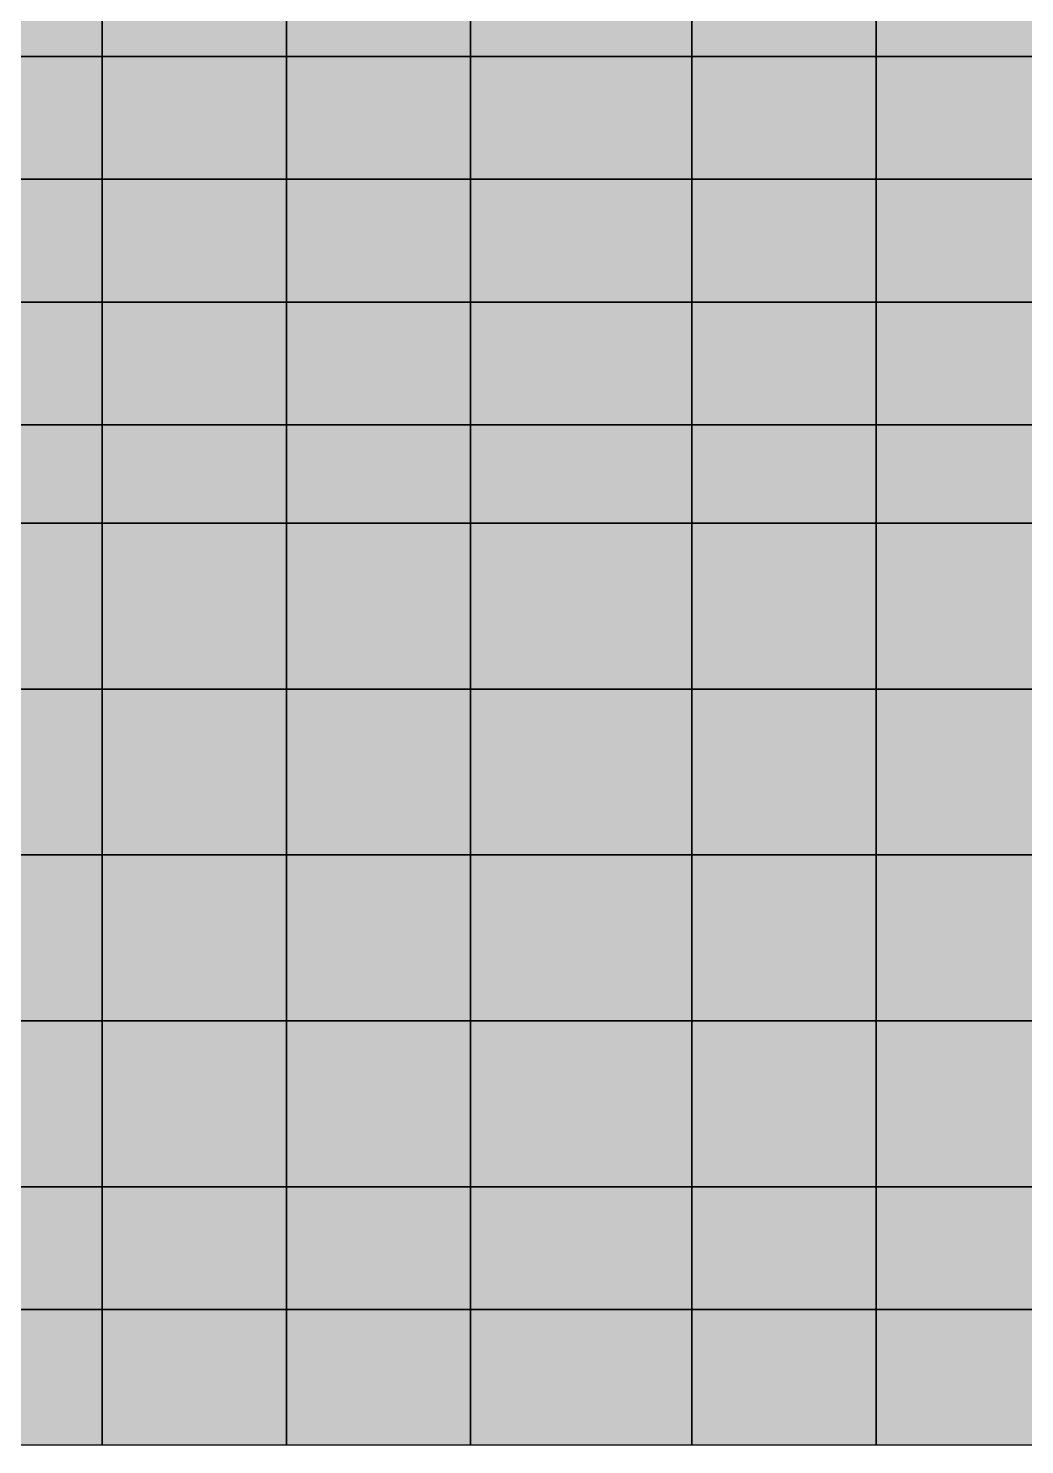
# Model space of a CAD drawing. Header units: inches. Extents: x -100 to 147, y -140 to 41.
# Drawn here: x 33.9 to 42.01, y -41.4 to -29.87 of the extents above; entities that cross this region are included whole.
import ezdxf

# ---------------------------------------------------------------- set-up
doc = ezdxf.new("R2010")
doc.units = ezdxf.units.IN
doc.header["$MEASUREMENT"] = 0
for name, color, linetype in [('Contour 1-01', 7, 'Continuous'), ('Contour 1-02', 7, 'Continuous'), ('Contour 1-03', 7, 'Continuous'), ('Contour 1-04', 7, 'Continuous'), ('Contour 1-05', 7, 'Continuous'), ('Contour 1-06', 7, 'Continuous'), ('Contour 1-07', 7, 'Continuous'), ('Contour 1-09', 7, 'Continuous'), ('Contour 1-10', 7, 'Continuous'), ('Mesh-Ag1', 7, 'Continuous'), ('Mesh-CDM(50%)_Ac1①', 7, 'Continuous'), ('Mesh-CDM(50%)_Acs', 7, 'Continuous'), ('Mesh-Dc1', 7, 'Continuous'), ('Mesh-Dg1', 7, 'Continuous'), ('Mesh-Ds1', 7, 'Continuous'), ('Mesh-MPC', 7, 'Continuous'), ('Mesh-SCP(30%)_Ac1①', 7, 'Continuous'), ('Mesh-SCP(30%)_Acs', 7, 'Continuous'), ('Undeformed Mesh-Ag1', 7, 'Continuous'), ('Undeformed Mesh-CDM(50%)_Ac1①', 7, 'Continuous'), ('Undeformed Mesh-CDM(50%)_Acs', 7, 'Continuous'), ('Undeformed Mesh-Dc1', 7, 'Continuous'), ('Undeformed Mesh-Dg1', 7, 'Continuous'), ('Undeformed Mesh-Ds1', 7, 'Continuous'), ('Undeformed Mesh-SCP(30%)_Ac1①', 7, 'Continuous'), ('Undeformed Mesh-SCP(30%)_Acs', 7, 'Continuous')]:
    doc.layers.add(name, color=color, linetype=linetype)

msp = doc.modelspace()

# ---------------------------------------------------------------- linework, layer by layer
at = {"color": 7, "true_color": 0xffffff, "transparency": 33554687}
for p, q in [((37.5, -30.1), (37.5, -30.1)), ((37.5, -31.1), (37.5, -31.1)), ((37.5, -32.1), (37.5, -32.1)), ((37.5, -33.1), (37.5, -33.1))]:
    msp.add_line(p, q, dxfattribs=at)
for points in [[(34.5, -28.5), (33.3, -28.5), (33.3, -30.1)], [(34.5, -28.5), (33.3, -30.1), (34.5, -30.1)], [(36, -28.5), (34.5, -28.5), (34.5, -30.1)], [(36, -28.5), (34.5, -30.1), (36, -30.1)], [(37.5, -28.5), (36, -28.5), (36, -30.1)], [(37.5, -28.5), (36, -30.1), (37.5, -30.1)], [(39.3, -28.5), (37.5, -28.5), (37.5, -30.1)], [(39.3, -28.5), (37.5, -30.1), (39.3, -30.1)], [(40.8, -28.5), (39.3, -28.5), (39.3, -30.1)], [(40.8, -28.5), (39.3, -30.1), (40.8, -30.1)], [(42.3, -28.5), (40.8, -28.5), (40.8, -30.1)], [(42.3, -28.5), (40.8, -30.1), (42.3, -30.1)], [(33.3, -31.1), (34.5, -31.1), (34.5, -30.1)], [(33.3, -31.1), (34.5, -30.1), (33.3, -30.1)], [(36, -31.1), (36, -30.1), (34.5, -30.1)], [(36, -31.1), (34.5, -30.1), (34.5, -31.1)], [(37.5, -31.1), (37.5, -30.1), (36, -30.1)], [(37.5, -31.1), (36, -30.1), (36, -31.1)], [(37.5, -30.1), (37.5, -31.1), (39.3, -31.1)], [(37.5, -30.1), (39.3, -31.1), (39.3, -30.1)], [(39.3, -31.1), (40.8, -31.1), (40.8, -30.1)], [(39.3, -31.1), (40.8, -30.1), (39.3, -30.1)], [(40.8, -31.1), (42.3, -31.1), (42.3, -30.1)], [(40.8, -31.1), (42.3, -30.1), (40.8, -30.1)], [(34.5, -31.1), (33.3, -31.1), (33.3, -32.1)], [(34.5, -31.1), (33.3, -32.1), (34.5, -32.1)], [(36, -31.1), (34.5, -31.1), (34.5, -32.1)], [(36, -31.1), (34.5, -32.1), (36, -32.1)], [(37.5, -31.1), (36, -31.1), (36, -32.1)], [(37.5, -31.1), (36, -32.1), (37.5, -32.1)], [(37.5, -31.1), (37.5, -32.1), (39.3, -32.1)], [(37.5, -31.1), (39.3, -32.1), (39.3, -31.1)], [(40.8, -31.1), (39.3, -31.1), (39.3, -32.1)], [(40.8, -31.1), (39.3, -32.1), (40.8, -32.1)], [(42.3, -31.1), (40.8, -31.1), (40.8, -32.1)], [(42.3, -31.1), (40.8, -32.1), (42.3, -32.1)], [(33.3, -33.1), (34.5, -33.1), (34.5, -32.1)], [(33.3, -33.1), (34.5, -32.1), (33.3, -32.1)], [(34.5, -33.1), (36, -33.1), (36, -32.1)], [(34.5, -33.1), (36, -32.1), (34.5, -32.1)], [(36, -33.1), (37.5, -33.1), (37.5, -32.1)], [(36, -33.1), (37.5, -32.1), (36, -32.1)], [(37.5, -33.1), (39.3, -33.1), (39.3, -32.1)], [(37.5, -33.1), (39.3, -32.1), (37.5, -32.1)], [(39.3, -33.1), (40.8, -33.1), (40.8, -32.1)], [(39.3, -33.1), (40.8, -32.1), (39.3, -32.1)], [(40.8, -33.1), (42.3, -33.1), (42.3, -32.1)], [(40.8, -33.1), (42.3, -32.1), (40.8, -32.1)], [(33.3, -33.9), (34.5, -33.9), (34.5, -33.1)], [(33.3, -33.9), (34.5, -33.1), (33.3, -33.1)], [(34.5, -33.9), (36, -33.9), (36, -33.1)], [(34.5, -33.9), (36, -33.1), (34.5, -33.1)], [(36, -33.9), (37.5, -33.9), (37.5, -33.1)], [(36, -33.9), (37.5, -33.1), (36, -33.1)], [(37.5, -33.9), (39.3, -33.9), (39.3, -33.1)], [(37.5, -33.9), (39.3, -33.1), (37.5, -33.1)], [(39.3, -33.9), (40.8, -33.9), (40.8, -33.1)], [(39.3, -33.9), (40.8, -33.1), (39.3, -33.1)], [(40.8, -33.9), (42.3, -33.9), (42.3, -33.1)], [(40.8, -33.9), (42.3, -33.1), (40.8, -33.1)], [(34.5, -35.25), (34.5, -33.9), (33.3, -33.9)], [(34.5, -35.25), (33.3, -33.9), (33.3, -35.25)], [(34.5, -35.25), (36, -35.25), (36, -33.9)], [(34.5, -35.25), (36, -33.9), (34.5, -33.9)], [(36, -35.25), (37.5, -35.25), (37.5, -33.9)], [(36, -35.25), (37.5, -33.9), (36, -33.9)], [(37.5, -35.25), (39.3, -35.25), (39.3, -33.9)], [(37.5, -35.25), (39.3, -33.9), (37.5, -33.9)], [(39.3, -35.25), (40.8, -35.25), (40.8, -33.9)], [(39.3, -35.25), (40.8, -33.9), (39.3, -33.9)], [(40.8, -33.9), (40.8, -35.25), (42.3, -35.25)], [(40.8, -33.9), (42.3, -35.25), (42.3, -33.9)], [(33.3, -36.6), (34.5, -36.6), (34.5, -35.25)], [(33.3, -36.6), (34.5, -35.25), (33.3, -35.25)], [(34.5, -36.6), (36, -36.6), (36, -35.25)], [(34.5, -36.6), (36, -35.25), (34.5, -35.25)], [(36, -36.6), (37.5, -36.6), (37.5, -35.25)], [(36, -36.6), (37.5, -35.25), (36, -35.25)], [(37.5, -36.6), (39.3, -36.6), (39.3, -35.25)], [(37.5, -36.6), (39.3, -35.25), (37.5, -35.25)], [(39.3, -36.6), (40.8, -36.6), (40.8, -35.25)], [(39.3, -36.6), (40.8, -35.25), (39.3, -35.25)], [(40.8, -36.6), (42.3, -36.6), (42.3, -35.25)], [(40.8, -36.6), (42.3, -35.25), (40.8, -35.25)], [(33.3, -36.6), (33.3, -37.95), (34.5, -37.95)], [(33.3, -36.6), (34.5, -37.95), (34.5, -36.6)], [(36, -37.95), (36, -36.6), (34.5, -36.6)], [(36, -37.95), (34.5, -36.6), (34.5, -37.95)], [(36, -37.95), (37.5, -37.95), (37.5, -36.6)], [(36, -37.95), (37.5, -36.6), (36, -36.6)], [(37.5, -37.95), (39.3, -37.95), (39.3, -36.6)], [(37.5, -37.95), (39.3, -36.6), (37.5, -36.6)], [(39.3, -37.95), (40.8, -37.95), (40.8, -36.6)], [(39.3, -37.95), (40.8, -36.6), (39.3, -36.6)], [(40.8, -36.6), (40.8, -37.95), (42.3, -37.95)], [(40.8, -36.6), (42.3, -37.95), (42.3, -36.6)], [(33.3, -39.3), (34.5, -39.3), (34.5, -37.95)], [(33.3, -39.3), (34.5, -37.95), (33.3, -37.95)], [(36, -39.3), (36, -37.95), (34.5, -37.95)], [(36, -39.3), (34.5, -37.95), (34.5, -39.3)], [(37.5, -37.95), (36, -37.95), (36, -39.3)], [(37.5, -37.95), (36, -39.3), (37.5, -39.3)], [(37.5, -39.3), (39.3, -39.3), (39.3, -37.95)], [(37.5, -39.3), (39.3, -37.95), (37.5, -37.95)], [(39.3, -39.3), (40.8, -39.3), (40.8, -37.95)], [(39.3, -39.3), (40.8, -37.95), (39.3, -37.95)], [(42.3, -37.95), (40.8, -37.95), (40.8, -39.3)], [(42.3, -37.95), (40.8, -39.3), (42.3, -39.3)], [(34.5, -39.3), (33.3, -39.3), (33.3, -40.3)], [(34.5, -39.3), (33.3, -40.3), (34.5, -40.3)], [(36, -40.3), (36, -39.3), (34.5, -39.3)], [(36, -40.3), (34.5, -39.3), (34.5, -40.3)], [(36, -40.3), (37.5, -40.3), (37.5, -39.3)], [(36, -40.3), (37.5, -39.3), (36, -39.3)], [(39.3, -39.3), (37.5, -39.3), (37.5, -40.3)], [(39.3, -39.3), (37.5, -40.3), (39.3, -40.3)], [(40.8, -39.3), (39.3, -39.3), (39.3, -40.3)], [(40.8, -39.3), (39.3, -40.3), (40.8, -40.3)], [(40.8, -40.3), (42.3, -40.3), (42.3, -39.3)], [(40.8, -40.3), (42.3, -39.3), (40.8, -39.3)], [(34.5, -41.4), (34.5, -40.3), (33.3, -40.3)], [(34.5, -41.4), (33.3, -40.3), (33.3, -41.4)], [(36, -41.4), (36, -40.3), (34.5, -40.3)], [(36, -41.4), (34.5, -40.3), (34.5, -41.4)], [(37.5, -40.3), (36, -40.3), (36, -41.4)], [(37.5, -40.3), (36, -41.4), (37.5, -41.4)], [(37.5, -40.3), (37.5, -41.4), (39.3, -41.4)], [(37.5, -40.3), (39.3, -41.4), (39.3, -40.3)], [(40.8, -40.3), (39.3, -40.3), (39.3, -41.4)], [(40.8, -40.3), (39.3, -41.4), (40.8, -41.4)], [(42.3, -40.3), (40.8, -40.3), (40.8, -41.4)], [(42.3, -40.3), (40.8, -41.4), (42.3, -41.4)]]:
    msp.add_solid(points, dxfattribs=at)
at = {"layer": 'Contour 1-01', "color": 5, "true_color": 0x0000ff}
for points in [[(34.5, -28.5), (33.3, -28.5), (33.3, -30.1)], [(34.5, -28.5), (33.3, -30.1), (34.5, -30.1)], [(36, -28.5), (34.5, -28.5), (34.5, -30.1)], [(36, -28.5), (34.5, -30.1), (36, -30.1)], [(37.5, -28.5), (36, -28.5), (36, -30.1)], [(37.5, -28.5), (36, -30.1), (37.5, -30.1)], [(42.3, -28.5), (40.8, -28.5), (40.8, -30.1)], [(42.3, -28.5), (40.8, -30.1), (42.3, -30.1)], [(33.3, -31.1), (34.5, -31.1), (34.5, -30.1)], [(33.3, -31.1), (34.5, -30.1), (33.3, -30.1)], [(36, -31.1), (36, -30.1), (34.5, -30.1)], [(36, -31.1), (34.5, -30.1), (34.5, -31.1)], [(37.5, -31.1), (37.5, -30.1), (36, -30.1)], [(37.5, -31.1), (36, -30.1), (36, -31.1)], [(34.5, -31.1), (33.3, -31.1), (33.3, -32.1)], [(34.5, -31.1), (33.3, -32.1), (34.5, -32.1)], [(36, -31.1), (34.5, -31.1), (34.5, -32.1)], [(36, -31.1), (34.5, -32.1), (36, -32.1)], [(37.5, -31.1), (36, -31.1), (36, -32.1)], [(37.5, -31.1), (36, -32.1), (37.5, -32.1)], [(33.3, -33.1), (34.5, -33.1), (34.5, -32.1)], [(33.3, -33.1), (34.5, -32.1), (33.3, -32.1)], [(34.5, -33.1), (36, -33.1), (36, -32.1)], [(34.5, -33.1), (36, -32.1), (34.5, -32.1)], [(36, -33.1), (37.5, -33.1), (37.5, -32.1)], [(36, -33.1), (37.5, -32.1), (36, -32.1)], [(36, -35.25), (37.5, -35.25), (37.5, -33.9)], [(36, -35.25), (37.5, -33.9), (36, -33.9)], [(37.5, -35.25), (39.3, -35.25), (39.3, -33.9)], [(37.5, -35.25), (39.3, -33.9), (37.5, -33.9)], [(33.3, -36.6), (34.5, -36.6), (34.5, -35.25)], [(33.3, -36.6), (34.5, -35.25), (33.3, -35.25)], [(34.5, -36.6), (36, -36.6), (36, -35.25)], [(34.5, -36.6), (36, -35.25), (34.5, -35.25)], [(36, -36.6), (37.5, -36.6), (37.5, -35.25)], [(36, -36.6), (37.5, -35.25), (36, -35.25)], [(37.5, -36.6), (39.3, -36.6), (39.3, -35.25)], [(37.5, -36.6), (39.3, -35.25), (37.5, -35.25)], [(33.3, -36.6), (33.3, -37.95), (34.5, -37.95)], [(33.3, -36.6), (34.5, -37.95), (34.5, -36.6)], [(36, -37.95), (36, -36.6), (34.5, -36.6)], [(36, -37.95), (34.5, -36.6), (34.5, -37.95)], [(36, -37.95), (37.5, -37.95), (37.5, -36.6)], [(36, -37.95), (37.5, -36.6), (36, -36.6)], [(37.5, -37.95), (39.3, -37.95), (39.3, -36.6)], [(37.5, -37.95), (39.3, -36.6), (37.5, -36.6)], [(39.3, -37.95), (40.8, -37.95), (40.8, -36.6)], [(39.3, -37.95), (40.8, -36.6), (39.3, -36.6)], [(33.3, -39.3), (34.5, -39.3), (34.5, -37.95)], [(33.3, -39.3), (34.5, -37.95), (33.3, -37.95)], [(36, -39.3), (36, -37.95), (34.5, -37.95)], [(36, -39.3), (34.5, -37.95), (34.5, -39.3)], [(37.5, -37.95), (36, -37.95), (36, -39.3)], [(37.5, -37.95), (36, -39.3), (37.5, -39.3)], [(37.5, -39.3), (39.3, -39.3), (39.3, -37.95)], [(37.5, -39.3), (39.3, -37.95), (37.5, -37.95)], [(39.3, -39.3), (40.8, -39.3), (40.8, -37.95)], [(39.3, -39.3), (40.8, -37.95), (39.3, -37.95)]]:
    msp.add_solid(points, dxfattribs=at)
at = {"layer": 'Contour 1-02', "color": 150, "true_color": 0x0071ff}
for points in [[(40.8, -28.5), (39.3, -28.5), (39.3, -30.1)], [(40.8, -28.5), (39.3, -30.1), (40.8, -30.1)], [(39.3, -31.1), (40.8, -31.1), (40.8, -30.1)], [(39.3, -31.1), (40.8, -30.1), (39.3, -30.1)], [(40.8, -31.1), (42.3, -31.1), (42.3, -30.1)], [(40.8, -31.1), (42.3, -30.1), (40.8, -30.1)], [(34.5, -35.25), (36, -35.25), (36, -33.9)], [(34.5, -35.25), (36, -33.9), (34.5, -33.9)], [(40.8, -33.9), (40.8, -35.25), (42.3, -35.25)], [(40.8, -33.9), (42.3, -35.25), (42.3, -33.9)], [(39.3, -36.6), (40.8, -36.6), (40.8, -35.25)], [(39.3, -36.6), (40.8, -35.25), (39.3, -35.25)], [(40.8, -36.6), (42.3, -36.6), (42.3, -35.25)], [(40.8, -36.6), (42.3, -35.25), (40.8, -35.25)], [(40.8, -36.6), (40.8, -37.95), (42.3, -37.95)], [(40.8, -36.6), (42.3, -37.95), (42.3, -36.6)], [(42.3, -37.95), (40.8, -37.95), (40.8, -39.3)], [(42.3, -37.95), (40.8, -39.3), (42.3, -39.3)]]:
    msp.add_solid(points, dxfattribs=at)
at = {"layer": 'Contour 1-03', "color": 4, "true_color": 0x00e2ff}
for points in [[(34.5, -35.25), (34.5, -33.9), (33.3, -33.9)], [(34.5, -35.25), (33.3, -33.9), (33.3, -35.25)], [(39.3, -35.25), (40.8, -35.25), (40.8, -33.9)], [(39.3, -35.25), (40.8, -33.9), (39.3, -33.9)], [(34.5, -39.3), (33.3, -39.3), (33.3, -40.3)], [(34.5, -39.3), (33.3, -40.3), (34.5, -40.3)], [(36, -40.3), (36, -39.3), (34.5, -39.3)], [(36, -40.3), (34.5, -39.3), (34.5, -40.3)], [(36, -40.3), (37.5, -40.3), (37.5, -39.3)], [(36, -40.3), (37.5, -39.3), (36, -39.3)], [(39.3, -39.3), (37.5, -39.3), (37.5, -40.3)], [(39.3, -39.3), (37.5, -40.3), (39.3, -40.3)], [(40.8, -39.3), (39.3, -39.3), (39.3, -40.3)], [(40.8, -39.3), (39.3, -40.3), (40.8, -40.3)], [(40.8, -40.3), (42.3, -40.3), (42.3, -39.3)], [(40.8, -40.3), (42.3, -39.3), (40.8, -39.3)], [(34.5, -41.4), (34.5, -40.3), (33.3, -40.3)], [(34.5, -41.4), (33.3, -40.3), (33.3, -41.4)]]:
    msp.add_solid(points, dxfattribs=at)
at = {"layer": 'Contour 1-04', "color": 120, "true_color": 0x00ffaa}
for points in [[(37.5, -30.1), (37.5, -31.1), (39.3, -31.1)], [(37.5, -30.1), (39.3, -31.1), (39.3, -30.1)], [(37.5, -31.1), (37.5, -32.1), (39.3, -32.1)], [(37.5, -31.1), (39.3, -32.1), (39.3, -31.1)], [(40.8, -31.1), (39.3, -31.1), (39.3, -32.1)], [(40.8, -31.1), (39.3, -32.1), (40.8, -32.1)], [(36, -41.4), (36, -40.3), (34.5, -40.3)], [(36, -41.4), (34.5, -40.3), (34.5, -41.4)], [(37.5, -40.3), (36, -40.3), (36, -41.4)], [(37.5, -40.3), (36, -41.4), (37.5, -41.4)], [(37.5, -40.3), (37.5, -41.4), (39.3, -41.4)], [(37.5, -40.3), (39.3, -41.4), (39.3, -40.3)], [(40.8, -40.3), (39.3, -40.3), (39.3, -41.4)], [(40.8, -40.3), (39.3, -41.4), (40.8, -41.4)], [(42.3, -40.3), (40.8, -40.3), (40.8, -41.4)], [(42.3, -40.3), (40.8, -41.4), (42.3, -41.4)]]:
    msp.add_solid(points, dxfattribs=at)
at = {"layer": 'Contour 1-05', "color": 100, "true_color": 0x00ff38}
for points in [[(39.3, -28.5), (37.5, -28.5), (37.5, -30.1)], [(39.3, -28.5), (37.5, -30.1), (39.3, -30.1)], [(40.8, -33.9), (42.3, -33.9), (42.3, -33.1)], [(40.8, -33.9), (42.3, -33.1), (40.8, -33.1)]]:
    msp.add_solid(points, dxfattribs=at)
at = {"layer": 'Contour 1-06', "color": 80, "true_color": 0x38ff00}
for points in [[(42.3, -31.1), (40.8, -31.1), (40.8, -32.1)], [(42.3, -31.1), (40.8, -32.1), (42.3, -32.1)]]:
    msp.add_solid(points, dxfattribs=at)
at = {"layer": 'Contour 1-07', "color": 60, "true_color": 0xa9ff00}
for points in [[(37.5, -33.1), (39.3, -33.1), (39.3, -32.1)], [(37.5, -33.1), (39.3, -32.1), (37.5, -32.1)]]:
    msp.add_solid(points, dxfattribs=at)
at = {"layer": 'Contour 1-09', "color": 30, "true_color": 0xff7100}
for points in [[(40.8, -33.1), (42.3, -33.1), (42.3, -32.1)], [(40.8, -33.1), (42.3, -32.1), (40.8, -32.1)]]:
    msp.add_solid(points, dxfattribs=at)
at = {"layer": 'Contour 1-10', "color": 1, "true_color": 0xff0000}
for points in [[(39.3, -33.1), (40.8, -33.1), (40.8, -32.1)], [(39.3, -33.1), (40.8, -32.1), (39.3, -32.1)], [(33.3, -33.9), (34.5, -33.9), (34.5, -33.1)], [(33.3, -33.9), (34.5, -33.1), (33.3, -33.1)], [(34.5, -33.9), (36, -33.9), (36, -33.1)], [(34.5, -33.9), (36, -33.1), (34.5, -33.1)], [(36, -33.9), (37.5, -33.9), (37.5, -33.1)], [(36, -33.9), (37.5, -33.1), (36, -33.1)], [(37.5, -33.9), (39.3, -33.9), (39.3, -33.1)], [(37.5, -33.9), (39.3, -33.1), (37.5, -33.1)], [(39.3, -33.9), (40.8, -33.9), (40.8, -33.1)], [(39.3, -33.9), (40.8, -33.1), (39.3, -33.1)]]:
    msp.add_solid(points, dxfattribs=at)
at = {"layer": 'Mesh-Ag1', "color": 18, "true_color": 0x000000, "transparency": 33554559}
for p, q in [((34.5, -33.1), (33.3, -33.1)), ((34.5, -33.9), (34.5, -33.1)), ((36, -33.1), (34.5, -33.1)), ((34.5, -33.1), (34.5, -33.9)), ((36, -33.9), (36, -33.1)), ((37.5, -33.1), (36, -33.1)), ((36, -33.1), (36, -33.9)), ((37.5, -33.9), (37.5, -33.1)), ((39.3, -33.1), (37.5, -33.1)), ((37.5, -33.1), (37.5, -33.9)), ((39.3, -33.9), (39.3, -33.1)), ((40.8, -33.1), (39.3, -33.1)), ((39.3, -33.1), (39.3, -33.9)), ((40.8, -33.9), (40.8, -33.1)), ((42.3, -33.1), (40.8, -33.1)), ((40.8, -33.1), (40.8, -33.9)), ((33.3, -33.9), (34.5, -33.9)), ((34.5, -33.9), (36, -33.9)), ((36, -33.9), (37.5, -33.9)), ((37.5, -33.9), (39.3, -33.9)), ((39.3, -33.9), (40.8, -33.9)), ((40.8, -33.9), (42.3, -33.9))]:
    msp.add_line(p, q, dxfattribs=at)
at = {"layer": 'Mesh-CDM(50%)_Ac1①', "color": 18, "true_color": 0x000000, "transparency": 33554559}
for p, q in [((34.5, -30.1), (34.5, -28.5)), ((34.5, -28.5), (34.5, -30.1)), ((36, -30.1), (36, -28.5)), ((36, -28.5), (36, -30.1)), ((37.5, -30.1), (37.5, -28.5)), ((33.3, -30.1), (34.5, -30.1)), ((34.5, -30.1), (36, -30.1)), ((36, -30.1), (37.5, -30.1))]:
    msp.add_line(p, q, dxfattribs=at)
at = {"layer": 'Mesh-CDM(50%)_Acs', "color": 18, "true_color": 0x000000, "transparency": 33554559}
for p, q in [((34.5, -30.1), (33.3, -30.1)), ((34.5, -31.1), (34.5, -30.1)), ((36, -30.1), (34.5, -30.1)), ((34.5, -30.1), (34.5, -31.1)), ((36, -31.1), (36, -30.1)), ((37.5, -30.1), (36, -30.1)), ((36, -30.1), (36, -31.1)), ((37.5, -31.1), (37.5, -30.1)), ((34.5, -31.1), (33.3, -31.1)), ((33.3, -31.1), (34.5, -31.1)), ((34.5, -32.1), (34.5, -31.1)), ((36, -31.1), (34.5, -31.1)), ((34.5, -31.1), (34.5, -32.1)), ((34.5, -31.1), (36, -31.1)), ((36, -32.1), (36, -31.1)), ((37.5, -31.1), (36, -31.1)), ((36, -31.1), (36, -32.1)), ((36, -31.1), (37.5, -31.1)), ((37.5, -32.1), (37.5, -31.1)), ((34.5, -32.1), (33.3, -32.1)), ((33.3, -32.1), (34.5, -32.1)), ((34.5, -33.1), (34.5, -32.1)), ((36, -32.1), (34.5, -32.1)), ((34.5, -32.1), (34.5, -33.1)), ((34.5, -32.1), (36, -32.1)), ((36, -33.1), (36, -32.1)), ((37.5, -32.1), (36, -32.1)), ((36, -32.1), (36, -33.1)), ((36, -32.1), (37.5, -32.1)), ((37.5, -33.1), (37.5, -32.1)), ((33.3, -33.1), (34.5, -33.1)), ((34.5, -33.1), (36, -33.1)), ((36, -33.1), (37.5, -33.1))]:
    msp.add_line(p, q, dxfattribs=at)
at = {"layer": 'Mesh-Dc1', "color": 18, "true_color": 0x000000, "transparency": 33554559}
for p, q in [((34.5, -33.9), (33.3, -33.9)), ((34.5, -35.25), (34.5, -33.9)), ((36, -33.9), (34.5, -33.9)), ((34.5, -33.9), (34.5, -35.25)), ((36, -35.25), (36, -33.9)), ((37.5, -33.9), (36, -33.9)), ((36, -33.9), (36, -35.25)), ((37.5, -35.25), (37.5, -33.9)), ((39.3, -33.9), (37.5, -33.9)), ((37.5, -33.9), (37.5, -35.25)), ((39.3, -35.25), (39.3, -33.9)), ((40.8, -33.9), (39.3, -33.9)), ((39.3, -33.9), (39.3, -35.25)), ((40.8, -35.25), (40.8, -33.9)), ((40.8, -33.9), (40.8, -35.25)), ((42.3, -33.9), (40.8, -33.9)), ((34.5, -35.25), (33.3, -35.25)), ((33.3, -35.25), (34.5, -35.25)), ((34.5, -36.6), (34.5, -35.25)), ((36, -35.25), (34.5, -35.25)), ((34.5, -35.25), (34.5, -36.6)), ((34.5, -35.25), (36, -35.25)), ((36, -36.6), (36, -35.25)), ((37.5, -35.25), (36, -35.25)), ((36, -35.25), (36, -36.6)), ((36, -35.25), (37.5, -35.25)), ((37.5, -36.6), (37.5, -35.25)), ((39.3, -35.25), (37.5, -35.25)), ((37.5, -35.25), (37.5, -36.6)), ((37.5, -35.25), (39.3, -35.25)), ((39.3, -36.6), (39.3, -35.25)), ((40.8, -35.25), (39.3, -35.25)), ((39.3, -35.25), (39.3, -36.6)), ((39.3, -35.25), (40.8, -35.25)), ((40.8, -36.6), (40.8, -35.25)), ((42.3, -35.25), (40.8, -35.25)), ((40.8, -35.25), (40.8, -36.6)), ((40.8, -35.25), (42.3, -35.25)), ((34.5, -36.6), (33.3, -36.6)), ((33.3, -36.6), (34.5, -36.6)), ((34.5, -37.95), (34.5, -36.6)), ((36, -36.6), (34.5, -36.6)), ((34.5, -36.6), (34.5, -37.95)), ((34.5, -36.6), (36, -36.6)), ((36, -37.95), (36, -36.6)), ((37.5, -36.6), (36, -36.6)), ((36, -36.6), (36, -37.95)), ((36, -36.6), (37.5, -36.6)), ((37.5, -37.95), (37.5, -36.6)), ((39.3, -36.6), (37.5, -36.6)), ((37.5, -36.6), (37.5, -37.95)), ((37.5, -36.6), (39.3, -36.6)), ((39.3, -37.95), (39.3, -36.6)), ((40.8, -36.6), (39.3, -36.6)), ((39.3, -36.6), (39.3, -37.95)), ((39.3, -36.6), (40.8, -36.6)), ((40.8, -37.95), (40.8, -36.6)), ((40.8, -36.6), (42.3, -36.6)), ((40.8, -36.6), (40.8, -37.95)), ((42.3, -36.6), (40.8, -36.6)), ((34.5, -37.95), (33.3, -37.95)), ((33.3, -37.95), (34.5, -37.95)), ((34.5, -39.3), (34.5, -37.95)), ((34.5, -37.95), (36, -37.95)), ((36, -37.95), (34.5, -37.95)), ((34.5, -37.95), (34.5, -39.3)), ((36, -39.3), (36, -37.95)), ((37.5, -37.95), (36, -37.95)), ((36, -37.95), (36, -39.3)), ((36, -37.95), (37.5, -37.95)), ((37.5, -39.3), (37.5, -37.95)), ((39.3, -37.95), (37.5, -37.95)), ((37.5, -37.95), (37.5, -39.3)), ((37.5, -37.95), (39.3, -37.95)), ((39.3, -39.3), (39.3, -37.95)), ((40.8, -37.95), (39.3, -37.95)), ((39.3, -37.95), (39.3, -39.3)), ((39.3, -37.95), (40.8, -37.95)), ((40.8, -39.3), (40.8, -37.95)), ((42.3, -37.95), (40.8, -37.95)), ((40.8, -37.95), (40.8, -39.3)), ((40.8, -37.95), (42.3, -37.95)), ((33.3, -39.3), (34.5, -39.3)), ((34.5, -39.3), (36, -39.3)), ((36, -39.3), (37.5, -39.3)), ((37.5, -39.3), (39.3, -39.3)), ((39.3, -39.3), (40.8, -39.3)), ((40.8, -39.3), (42.3, -39.3))]:
    msp.add_line(p, q, dxfattribs=at)
at = {"layer": 'Mesh-Dg1', "color": 18, "true_color": 0x000000, "transparency": 33554559}
for p, q in [((34.5, -40.3), (33.3, -40.3)), ((34.5, -41.4), (34.5, -40.3)), ((36, -40.3), (34.5, -40.3)), ((34.5, -40.3), (34.5, -41.4)), ((36, -41.4), (36, -40.3)), ((37.5, -40.3), (36, -40.3)), ((36, -40.3), (36, -41.4)), ((37.5, -41.4), (37.5, -40.3)), ((37.5, -40.3), (37.5, -41.4)), ((39.3, -40.3), (37.5, -40.3)), ((39.3, -41.4), (39.3, -40.3)), ((40.8, -40.3), (39.3, -40.3)), ((39.3, -40.3), (39.3, -41.4)), ((40.8, -41.4), (40.8, -40.3)), ((42.3, -40.3), (40.8, -40.3)), ((40.8, -40.3), (40.8, -41.4)), ((33.3, -41.4), (34.5, -41.4)), ((34.5, -41.4), (36, -41.4)), ((36, -41.4), (37.5, -41.4)), ((37.5, -41.4), (39.3, -41.4)), ((39.3, -41.4), (40.8, -41.4)), ((40.8, -41.4), (42.3, -41.4))]:
    msp.add_line(p, q, dxfattribs=at)
at = {"layer": 'Mesh-Ds1', "color": 18, "true_color": 0x000000, "transparency": 33554559}
for p, q in [((34.5, -39.3), (33.3, -39.3)), ((34.5, -40.3), (34.5, -39.3)), ((36, -39.3), (34.5, -39.3)), ((34.5, -39.3), (34.5, -40.3)), ((36, -40.3), (36, -39.3)), ((37.5, -39.3), (36, -39.3)), ((36, -39.3), (36, -40.3)), ((37.5, -40.3), (37.5, -39.3)), ((39.3, -39.3), (37.5, -39.3)), ((37.5, -39.3), (37.5, -40.3)), ((39.3, -40.3), (39.3, -39.3)), ((40.8, -39.3), (39.3, -39.3)), ((39.3, -39.3), (39.3, -40.3)), ((40.8, -40.3), (40.8, -39.3)), ((42.3, -39.3), (40.8, -39.3)), ((40.8, -39.3), (40.8, -40.3)), ((33.3, -40.3), (34.5, -40.3)), ((34.5, -40.3), (36, -40.3)), ((36, -40.3), (37.5, -40.3)), ((37.5, -40.3), (39.3, -40.3)), ((39.3, -40.3), (40.8, -40.3)), ((40.8, -40.3), (42.3, -40.3))]:
    msp.add_line(p, q, dxfattribs=at)
at = {"layer": 'Mesh-MPC', "color": 18, "true_color": 0x000000, "transparency": 33554559}
for p, q in [((37.5, -30.1), (37.5, -30.1)), ((37.5, -31.1), (37.5, -31.1)), ((37.5, -32.1), (37.5, -32.1)), ((37.5, -33.1), (37.5, -33.1))]:
    msp.add_line(p, q, dxfattribs=at)
at = {"layer": 'Mesh-SCP(30%)_Ac1①', "color": 18, "true_color": 0x000000, "transparency": 33554559}
for p, q in [((37.5, -28.5), (37.5, -30.1)), ((39.3, -30.1), (39.3, -28.5)), ((39.3, -28.5), (39.3, -30.1)), ((40.8, -30.1), (40.8, -28.5)), ((40.8, -28.5), (40.8, -30.1)), ((37.5, -30.1), (39.3, -30.1)), ((39.3, -30.1), (40.8, -30.1)), ((40.8, -30.1), (42.3, -30.1))]:
    msp.add_line(p, q, dxfattribs=at)
at = {"layer": 'Mesh-SCP(30%)_Acs', "color": 18, "true_color": 0x000000, "transparency": 33554559}
for p, q in [((37.5, -30.1), (37.5, -31.1)), ((39.3, -30.1), (37.5, -30.1)), ((39.3, -31.1), (39.3, -30.1)), ((40.8, -30.1), (39.3, -30.1)), ((39.3, -30.1), (39.3, -31.1)), ((40.8, -31.1), (40.8, -30.1)), ((42.3, -30.1), (40.8, -30.1)), ((40.8, -30.1), (40.8, -31.1)), ((37.5, -31.1), (37.5, -32.1)), ((39.3, -31.1), (37.5, -31.1)), ((37.5, -31.1), (39.3, -31.1)), ((39.3, -32.1), (39.3, -31.1)), ((40.8, -31.1), (39.3, -31.1)), ((39.3, -31.1), (39.3, -32.1)), ((39.3, -31.1), (40.8, -31.1)), ((40.8, -32.1), (40.8, -31.1)), ((42.3, -31.1), (40.8, -31.1)), ((40.8, -31.1), (40.8, -32.1)), ((40.8, -31.1), (42.3, -31.1)), ((39.3, -32.1), (37.5, -32.1)), ((37.5, -32.1), (37.5, -33.1)), ((37.5, -32.1), (39.3, -32.1)), ((39.3, -33.1), (39.3, -32.1)), ((39.3, -32.1), (40.8, -32.1)), ((40.8, -32.1), (39.3, -32.1)), ((39.3, -32.1), (39.3, -33.1)), ((40.8, -33.1), (40.8, -32.1)), ((42.3, -32.1), (40.8, -32.1)), ((40.8, -32.1), (40.8, -33.1)), ((40.8, -32.1), (42.3, -32.1)), ((37.5, -33.1), (39.3, -33.1)), ((39.3, -33.1), (40.8, -33.1)), ((40.8, -33.1), (42.3, -33.1))]:
    msp.add_line(p, q, dxfattribs=at)
at = {"layer": 'Undeformed Mesh-Ag1', "color": 8, "true_color": 0x808080, "transparency": 33554687}
for p, q in [((34.5, -33.1), (33.3, -33.1)), ((34.5, -33.9), (34.5, -33.1)), ((36, -33.1), (34.5, -33.1)), ((34.5, -33.1), (34.5, -33.9)), ((36, -33.9), (36, -33.1)), ((37.5, -33.1), (36, -33.1)), ((36, -33.1), (36, -33.9)), ((37.5, -33.9), (37.5, -33.1)), ((39.3, -33.1), (37.5, -33.1)), ((37.5, -33.1), (37.5, -33.9)), ((39.3, -33.9), (39.3, -33.1)), ((40.8, -33.1), (39.3, -33.1)), ((39.3, -33.1), (39.3, -33.9)), ((40.8, -33.9), (40.8, -33.1)), ((42.3, -33.1), (40.8, -33.1)), ((40.8, -33.1), (40.8, -33.9)), ((33.3, -33.9), (34.5, -33.9)), ((34.5, -33.9), (36, -33.9)), ((36, -33.9), (37.5, -33.9)), ((37.5, -33.9), (39.3, -33.9)), ((39.3, -33.9), (40.8, -33.9)), ((40.8, -33.9), (42.3, -33.9))]:
    msp.add_line(p, q, dxfattribs=at)
at = {"layer": 'Undeformed Mesh-CDM(50%)_Ac1①', "color": 8, "true_color": 0x808080, "transparency": 33554687}
for p, q in [((34.5, -30.1), (34.5, -28.5)), ((34.5, -28.5), (34.5, -30.1)), ((36, -30.1), (36, -28.5)), ((36, -28.5), (36, -30.1)), ((37.5, -30.1), (37.5, -28.5)), ((33.3, -30.1), (34.5, -30.1)), ((34.5, -30.1), (36, -30.1)), ((36, -30.1), (37.5, -30.1))]:
    msp.add_line(p, q, dxfattribs=at)
at = {"layer": 'Undeformed Mesh-CDM(50%)_Acs', "color": 8, "true_color": 0x808080, "transparency": 33554687}
for p, q in [((34.5, -30.1), (33.3, -30.1)), ((34.5, -31.1), (34.5, -30.1)), ((36, -30.1), (34.5, -30.1)), ((34.5, -30.1), (34.5, -31.1)), ((36, -31.1), (36, -30.1)), ((37.5, -30.1), (36, -30.1)), ((36, -30.1), (36, -31.1)), ((37.5, -31.1), (37.5, -30.1)), ((34.5, -31.1), (33.3, -31.1)), ((33.3, -31.1), (34.5, -31.1)), ((34.5, -32.1), (34.5, -31.1)), ((36, -31.1), (34.5, -31.1)), ((34.5, -31.1), (34.5, -32.1)), ((34.5, -31.1), (36, -31.1)), ((36, -32.1), (36, -31.1)), ((37.5, -31.1), (36, -31.1)), ((36, -31.1), (36, -32.1)), ((36, -31.1), (37.5, -31.1)), ((37.5, -32.1), (37.5, -31.1)), ((34.5, -32.1), (33.3, -32.1)), ((33.3, -32.1), (34.5, -32.1)), ((34.5, -33.1), (34.5, -32.1)), ((36, -32.1), (34.5, -32.1)), ((34.5, -32.1), (34.5, -33.1)), ((34.5, -32.1), (36, -32.1)), ((36, -33.1), (36, -32.1)), ((37.5, -32.1), (36, -32.1)), ((36, -32.1), (36, -33.1)), ((36, -32.1), (37.5, -32.1)), ((37.5, -33.1), (37.5, -32.1)), ((33.3, -33.1), (34.5, -33.1)), ((34.5, -33.1), (36, -33.1)), ((36, -33.1), (37.5, -33.1))]:
    msp.add_line(p, q, dxfattribs=at)
at = {"layer": 'Undeformed Mesh-Dc1', "color": 8, "true_color": 0x808080, "transparency": 33554687}
for p, q in [((34.5, -33.9), (33.3, -33.9)), ((34.5, -35.25), (34.5, -33.9)), ((36, -33.9), (34.5, -33.9)), ((34.5, -33.9), (34.5, -35.25)), ((36, -35.25), (36, -33.9)), ((37.5, -33.9), (36, -33.9)), ((36, -33.9), (36, -35.25)), ((37.5, -35.25), (37.5, -33.9)), ((39.3, -33.9), (37.5, -33.9)), ((37.5, -33.9), (37.5, -35.25)), ((39.3, -35.25), (39.3, -33.9)), ((40.8, -33.9), (39.3, -33.9)), ((39.3, -33.9), (39.3, -35.25)), ((40.8, -35.25), (40.8, -33.9)), ((40.8, -33.9), (40.8, -35.25)), ((42.3, -33.9), (40.8, -33.9)), ((34.5, -35.25), (33.3, -35.25)), ((33.3, -35.25), (34.5, -35.25)), ((34.5, -36.6), (34.5, -35.25)), ((36, -35.25), (34.5, -35.25)), ((34.5, -35.25), (34.5, -36.6)), ((34.5, -35.25), (36, -35.25)), ((36, -36.6), (36, -35.25)), ((37.5, -35.25), (36, -35.25)), ((36, -35.25), (36, -36.6)), ((36, -35.25), (37.5, -35.25)), ((37.5, -36.6), (37.5, -35.25)), ((39.3, -35.25), (37.5, -35.25)), ((37.5, -35.25), (37.5, -36.6)), ((37.5, -35.25), (39.3, -35.25)), ((39.3, -36.6), (39.3, -35.25)), ((40.8, -35.25), (39.3, -35.25)), ((39.3, -35.25), (39.3, -36.6)), ((39.3, -35.25), (40.8, -35.25)), ((40.8, -36.6), (40.8, -35.25)), ((42.3, -35.25), (40.8, -35.25)), ((40.8, -35.25), (40.8, -36.6)), ((40.8, -35.25), (42.3, -35.25)), ((34.5, -36.6), (33.3, -36.6)), ((33.3, -36.6), (34.5, -36.6)), ((34.5, -37.95), (34.5, -36.6)), ((36, -36.6), (34.5, -36.6)), ((34.5, -36.6), (34.5, -37.95)), ((34.5, -36.6), (36, -36.6)), ((36, -37.95), (36, -36.6)), ((37.5, -36.6), (36, -36.6)), ((36, -36.6), (36, -37.95)), ((36, -36.6), (37.5, -36.6)), ((37.5, -37.95), (37.5, -36.6)), ((39.3, -36.6), (37.5, -36.6)), ((37.5, -36.6), (37.5, -37.95)), ((37.5, -36.6), (39.3, -36.6)), ((39.3, -37.95), (39.3, -36.6)), ((40.8, -36.6), (39.3, -36.6)), ((39.3, -36.6), (39.3, -37.95)), ((39.3, -36.6), (40.8, -36.6)), ((40.8, -37.95), (40.8, -36.6)), ((40.8, -36.6), (42.3, -36.6)), ((40.8, -36.6), (40.8, -37.95)), ((42.3, -36.6), (40.8, -36.6)), ((34.5, -37.95), (33.3, -37.95)), ((33.3, -37.95), (34.5, -37.95)), ((34.5, -39.3), (34.5, -37.95)), ((34.5, -37.95), (36, -37.95)), ((36, -37.95), (34.5, -37.95)), ((34.5, -37.95), (34.5, -39.3)), ((36, -39.3), (36, -37.95)), ((37.5, -37.95), (36, -37.95)), ((36, -37.95), (36, -39.3)), ((36, -37.95), (37.5, -37.95)), ((37.5, -39.3), (37.5, -37.95)), ((39.3, -37.95), (37.5, -37.95)), ((37.5, -37.95), (37.5, -39.3)), ((37.5, -37.95), (39.3, -37.95)), ((39.3, -39.3), (39.3, -37.95)), ((40.8, -37.95), (39.3, -37.95)), ((39.3, -37.95), (39.3, -39.3)), ((39.3, -37.95), (40.8, -37.95)), ((40.8, -39.3), (40.8, -37.95)), ((42.3, -37.95), (40.8, -37.95)), ((40.8, -37.95), (40.8, -39.3)), ((40.8, -37.95), (42.3, -37.95)), ((33.3, -39.3), (34.5, -39.3)), ((34.5, -39.3), (36, -39.3)), ((36, -39.3), (37.5, -39.3)), ((37.5, -39.3), (39.3, -39.3)), ((39.3, -39.3), (40.8, -39.3)), ((40.8, -39.3), (42.3, -39.3))]:
    msp.add_line(p, q, dxfattribs=at)
at = {"layer": 'Undeformed Mesh-Dg1', "color": 8, "true_color": 0x808080, "transparency": 33554687}
for p, q in [((34.5, -40.3), (33.3, -40.3)), ((34.5, -41.4), (34.5, -40.3)), ((36, -40.3), (34.5, -40.3)), ((34.5, -40.3), (34.5, -41.4)), ((36, -41.4), (36, -40.3)), ((37.5, -40.3), (36, -40.3)), ((36, -40.3), (36, -41.4)), ((37.5, -41.4), (37.5, -40.3)), ((37.5, -40.3), (37.5, -41.4)), ((39.3, -40.3), (37.5, -40.3)), ((39.3, -41.4), (39.3, -40.3)), ((40.8, -40.3), (39.3, -40.3)), ((39.3, -40.3), (39.3, -41.4)), ((40.8, -41.4), (40.8, -40.3)), ((42.3, -40.3), (40.8, -40.3)), ((40.8, -40.3), (40.8, -41.4)), ((33.3, -41.4), (34.5, -41.4)), ((34.5, -41.4), (36, -41.4)), ((36, -41.4), (37.5, -41.4)), ((37.5, -41.4), (39.3, -41.4)), ((39.3, -41.4), (40.8, -41.4)), ((40.8, -41.4), (42.3, -41.4))]:
    msp.add_line(p, q, dxfattribs=at)
at = {"layer": 'Undeformed Mesh-Ds1', "color": 8, "true_color": 0x808080, "transparency": 33554687}
for p, q in [((34.5, -39.3), (33.3, -39.3)), ((34.5, -40.3), (34.5, -39.3)), ((36, -39.3), (34.5, -39.3)), ((34.5, -39.3), (34.5, -40.3)), ((36, -40.3), (36, -39.3)), ((37.5, -39.3), (36, -39.3)), ((36, -39.3), (36, -40.3)), ((37.5, -40.3), (37.5, -39.3)), ((39.3, -39.3), (37.5, -39.3)), ((37.5, -39.3), (37.5, -40.3)), ((39.3, -40.3), (39.3, -39.3)), ((40.8, -39.3), (39.3, -39.3)), ((39.3, -39.3), (39.3, -40.3)), ((40.8, -40.3), (40.8, -39.3)), ((42.3, -39.3), (40.8, -39.3)), ((40.8, -39.3), (40.8, -40.3)), ((33.3, -40.3), (34.5, -40.3)), ((34.5, -40.3), (36, -40.3)), ((36, -40.3), (37.5, -40.3)), ((37.5, -40.3), (39.3, -40.3)), ((39.3, -40.3), (40.8, -40.3)), ((40.8, -40.3), (42.3, -40.3))]:
    msp.add_line(p, q, dxfattribs=at)
at = {"layer": 'Undeformed Mesh-SCP(30%)_Ac1①', "color": 8, "true_color": 0x808080, "transparency": 33554687}
for p, q in [((37.5, -28.5), (37.5, -30.1)), ((39.3, -30.1), (39.3, -28.5)), ((39.3, -28.5), (39.3, -30.1)), ((40.8, -30.1), (40.8, -28.5)), ((40.8, -28.5), (40.8, -30.1)), ((37.5, -30.1), (39.3, -30.1)), ((39.3, -30.1), (40.8, -30.1)), ((40.8, -30.1), (42.3, -30.1))]:
    msp.add_line(p, q, dxfattribs=at)
at = {"layer": 'Undeformed Mesh-SCP(30%)_Acs', "color": 8, "true_color": 0x808080, "transparency": 33554687}
for p, q in [((37.5, -30.1), (37.5, -31.1)), ((39.3, -30.1), (37.5, -30.1)), ((39.3, -31.1), (39.3, -30.1)), ((40.8, -30.1), (39.3, -30.1)), ((39.3, -30.1), (39.3, -31.1)), ((40.8, -31.1), (40.8, -30.1)), ((42.3, -30.1), (40.8, -30.1)), ((40.8, -30.1), (40.8, -31.1)), ((37.5, -31.1), (37.5, -32.1)), ((39.3, -31.1), (37.5, -31.1)), ((37.5, -31.1), (39.3, -31.1)), ((39.3, -32.1), (39.3, -31.1)), ((40.8, -31.1), (39.3, -31.1)), ((39.3, -31.1), (39.3, -32.1)), ((39.3, -31.1), (40.8, -31.1)), ((40.8, -32.1), (40.8, -31.1)), ((42.3, -31.1), (40.8, -31.1)), ((40.8, -31.1), (40.8, -32.1)), ((40.8, -31.1), (42.3, -31.1)), ((39.3, -32.1), (37.5, -32.1)), ((37.5, -32.1), (37.5, -33.1)), ((37.5, -32.1), (39.3, -32.1)), ((39.3, -33.1), (39.3, -32.1)), ((39.3, -32.1), (40.8, -32.1)), ((40.8, -32.1), (39.3, -32.1)), ((39.3, -32.1), (39.3, -33.1)), ((40.8, -33.1), (40.8, -32.1)), ((42.3, -32.1), (40.8, -32.1)), ((40.8, -32.1), (40.8, -33.1)), ((40.8, -32.1), (42.3, -32.1)), ((37.5, -33.1), (39.3, -33.1)), ((39.3, -33.1), (40.8, -33.1)), ((40.8, -33.1), (42.3, -33.1))]:
    msp.add_line(p, q, dxfattribs=at)

doc.saveas('drawing.dxf')
